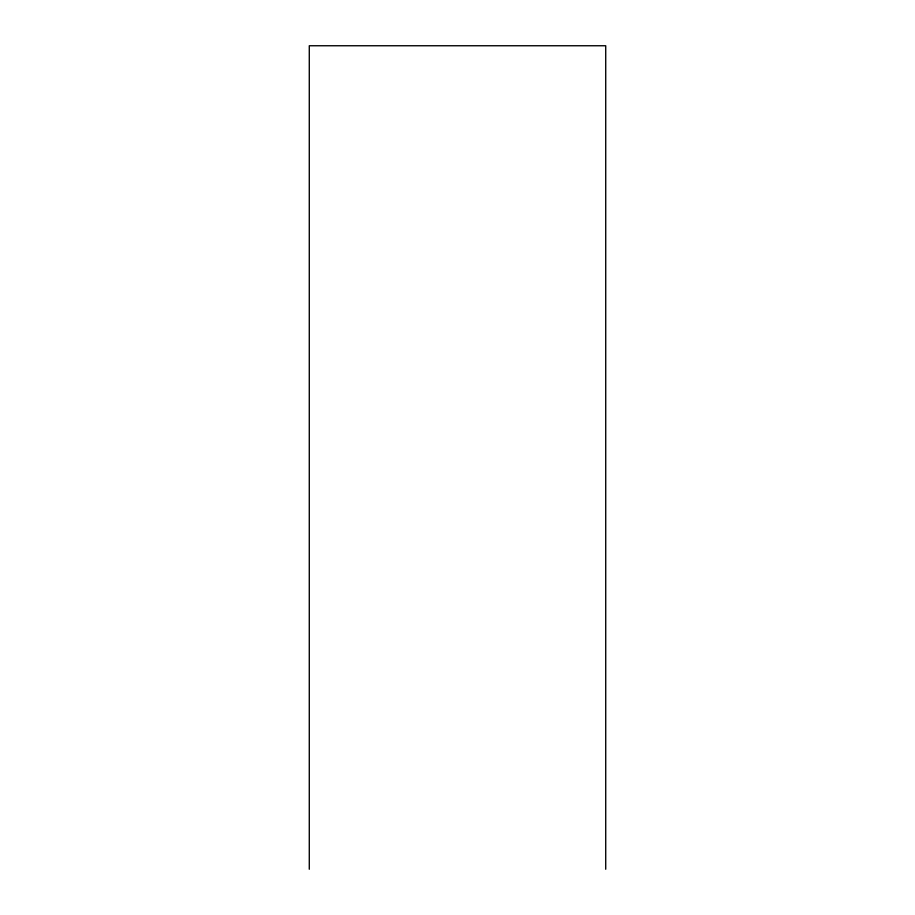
<?xml version="1.0" encoding="UTF-8"?>
<svg xmlns="http://www.w3.org/2000/svg" width="915" height="915" viewBox="0 0 915 915"><rect width="100%" height="100%" fill="white"/><g stroke="black" fill="none" stroke-linecap="round" stroke-linejoin="round"><path stroke-width="1.37" d="M605.719 869.25L605.719 45.75L309.281 45.75L309.281 869.25"/></g></svg>
